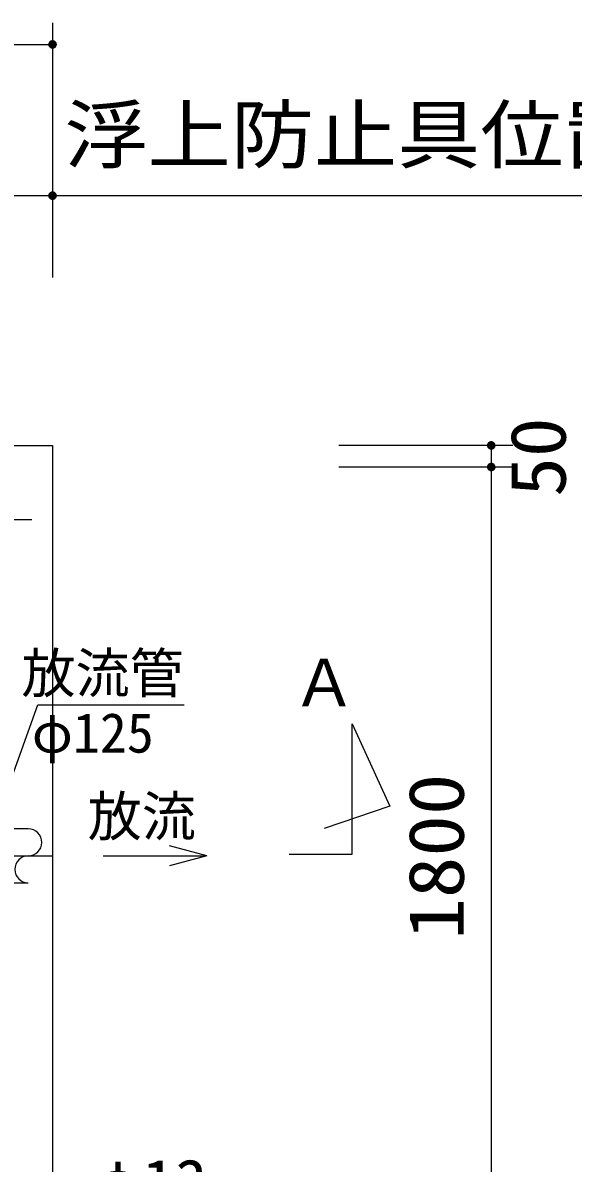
# Model space of a CAD drawing. Units: millimetres, scale not verified. Extents: x -14850 to 14850, y -10500 to 10500.
# Drawn here: x -6903 to -5630, y 1173 to 3812 of the extents above; entities that cross this region are included whole.
import ezdxf
from ezdxf.enums import TextEntityAlignment as Align

# ---------------------------------------------------------------- set-up
doc = ezdxf.new("R2010")
doc.units = ezdxf.units.MM
doc.header["$LTSCALE"] = 50
doc.linetypes.add('CHAIN1', pattern=[8, 5, -1, 1, -1])
for name, color, linetype, lineweight in [('0-0_機器', 2, 'Continuous', 25), ('0-1_空気管', 3, 'Continuous', 25), ('0-3_製作', 5, 'Continuous', 25)]:
    doc.layers.add(name, color=color, linetype=linetype, lineweight=lineweight)
doc.styles.add('ＭＳ ゴシック', font='')
doc.styles.get('ＭＳ ゴシック').set_extended_font_data('MS Gothic')

msp = doc.modelspace()

# ---------------------------------------------------------------- linework, layer by layer
at = {"layer": '0-0_機器'}
for p, q in [((-10504.5, 2834.5), (-6834.5, 2834.5)), ((-6834.5, 2834.5), (-6834.5, 934.5))]:
    msp.add_line(p, q, dxfattribs=at)
at = {"layer": '0-0_機器', "color": 3}
msp.add_lwpolyline([(-6287.14, 1888.69), (-6140.77, 1888.69), (-6140.77, 2190.19), (-6054.26, 1999.86), (-6205.66, 1947.96)], dxfattribs=at)
at = {"layer": '0-1_空気管'}
for p, q in [((-7268.72, 2662.96), (-6882.53, 2662.96)), ((-6971.9, 1947), (-6868.68, 2233.87)), ((-6868.68, 2233.87), (-6529.82, 2233.87)), ((-6890.75, 1947), (-7175.56, 1947)), ((-7175.56, 1822), (-6890.75, 1822))]:
    msp.add_line(p, q, dxfattribs=at)
at = {"layer": '0-1_空気管', "color": 4}
for p, q in [((-6477.1, 1884.5), (-6564.04, 1907.79)), ((-6717.38, 1884.5), (-6483.34, 1884.5)), ((-6477.1, 1884.5), (-6564.04, 1861.2))]:
    msp.add_line(p, q, dxfattribs=at)
at = {"layer": '0-1_空気管', "linetype": 'CHAIN1'}
msp.add_line((-10546.38, 1884.5), (-6834.5, 1884.5), dxfattribs=at)
at = {"layer": '0-1_空気管'}
for centre, start, end in [((-6890.75, 1915.75), 270, 90), ((-6890.75, 1853.25), 90, 270)]:
    msp.add_arc(centre, 31.25, start, end, dxfattribs=at)
at = {"layer": '0-3_製作', "color": 2}
for p, q in [((-6834.5, 3812.46), (-6834.5, 3222.83)), ((-10504.5, 3762.46), (-6834.5, 3762.46)), ((-8134.5, 3412.46), (-6834.5, 3412.46)), ((-6834.5, 3412.46), (-5450.27, 3412.46)), ((-5769.15, 2834.5), (-6171.96, 2834.5)), ((-5819.15, 2834.5), (-5819.15, 2784.5)), ((-5769.15, 2784.5), (-6171.96, 2784.5)), ((-5819.15, 2784.5), (-5819.15, 984.5))]:
    msp.add_line(p, q, dxfattribs=at)
at = {"layer": '0-3_製作'}
for points in [[(-6839.32, 3771.22), (-6844.5, 3762.46), (-6844.48, 3763.09)], [(-6839.32, 3771.22), (-6834.5, 3762.46), (-6844.5, 3762.46)], [(-6834.5, 3762.46), (-6844.42, 3761.21), (-6844.5, 3762.46)], [(-6839.32, 3771.22), (-6844.48, 3763.09), (-6840.38, 3770.55)], [(-6840.38, 3770.55), (-6844.48, 3763.09), (-6844.32, 3764.33)], [(-6834.5, 3762.46), (-6844.18, 3759.97), (-6844.42, 3761.21)], [(-6840.38, 3770.55), (-6844.32, 3764.33), (-6841.34, 3769.75)], [(-6841.34, 3769.75), (-6844.32, 3764.33), (-6844.01, 3765.55)], [(-6834.5, 3762.46), (-6843.8, 3758.78), (-6844.18, 3759.97)], [(-6841.34, 3769.75), (-6844.01, 3765.55), (-6842.2, 3768.83)], [(-6842.2, 3768.83), (-6844.01, 3765.55), (-6843.55, 3766.72)], [(-6834.5, 3762.46), (-6843.26, 3757.64), (-6843.8, 3758.78)], [(-6842.2, 3768.83), (-6843.55, 3766.72), (-6842.94, 3767.82)], [(-6834.5, 3762.46), (-6842.59, 3756.58), (-6843.26, 3757.64)], [(-6834.5, 3762.46), (-6841.79, 3755.61), (-6842.59, 3756.58)], [(-6834.5, 3762.46), (-6840.87, 3754.75), (-6841.79, 3755.61)], [(-6834.5, 3762.46), (-6839.86, 3754.02), (-6840.87, 3754.75)], [(-6834.5, 3762.46), (-6838.76, 3753.41), (-6839.86, 3754.02)], [(-6838.18, 3771.76), (-6834.5, 3762.46), (-6839.32, 3771.22)], [(-6834.5, 3752.46), (-6838.76, 3753.41), (-6834.5, 3762.46)], [(-6834.5, 3752.46), (-6837.59, 3752.95), (-6838.76, 3753.41)], [(-6836.98, 3772.15), (-6834.5, 3762.46), (-6838.18, 3771.76)], [(-6834.5, 3752.46), (-6836.37, 3752.64), (-6837.59, 3752.95)], [(-6835.75, 3772.38), (-6834.5, 3762.46), (-6836.98, 3772.15)], [(-6834.5, 3752.46), (-6835.13, 3752.48), (-6836.37, 3752.64)], [(-6834.5, 3772.46), (-6834.5, 3762.46), (-6835.75, 3772.38)], [(-6833.87, 3772.44), (-6834.5, 3762.46), (-6834.5, 3772.46)], [(-6832.62, 3772.28), (-6834.5, 3762.46), (-6833.87, 3772.44)], [(-6831.41, 3771.97), (-6834.5, 3762.46), (-6832.62, 3772.28)], [(-6830.24, 3771.51), (-6834.5, 3762.46), (-6831.41, 3771.97)], [(-6829.14, 3770.9), (-6834.5, 3762.46), (-6830.24, 3771.51)], [(-6829.14, 3770.9), (-6824.5, 3762.46), (-6834.5, 3762.46)], [(-6824.5, 3762.46), (-6834.5, 3752.46), (-6834.5, 3762.46)], [(-6824.5, 3762.46), (-6833.24, 3752.54), (-6834.5, 3752.46)], [(-6824.5, 3762.46), (-6832.01, 3752.77), (-6833.24, 3752.54)], [(-6824.5, 3762.46), (-6830.82, 3753.16), (-6832.01, 3752.77)], [(-6824.5, 3762.46), (-6829.68, 3753.7), (-6830.82, 3753.16)], [(-6824.5, 3762.46), (-6828.62, 3754.37), (-6829.68, 3753.7)], [(-6828.12, 3770.16), (-6824.5, 3762.46), (-6829.14, 3770.9)], [(-6824.52, 3761.83), (-6828.62, 3754.37), (-6824.5, 3762.46)], [(-6824.67, 3760.59), (-6828.62, 3754.37), (-6824.52, 3761.83)], [(-6824.67, 3760.59), (-6827.65, 3755.17), (-6828.62, 3754.37)], [(-6827.21, 3769.3), (-6824.5, 3762.46), (-6828.12, 3770.16)], [(-6824.99, 3759.37), (-6827.65, 3755.17), (-6824.67, 3760.59)], [(-6824.99, 3759.37), (-6826.79, 3756.09), (-6827.65, 3755.17)], [(-6826.41, 3768.34), (-6824.5, 3762.46), (-6827.21, 3769.3)], [(-6825.45, 3758.2), (-6826.79, 3756.09), (-6824.99, 3759.37)], [(-6825.45, 3758.2), (-6826.05, 3757.1), (-6826.79, 3756.09)], [(-6825.73, 3767.28), (-6824.5, 3762.46), (-6826.41, 3768.34)], [(-6825.2, 3766.14), (-6824.5, 3762.46), (-6825.73, 3767.28)], [(-6824.81, 3764.95), (-6824.5, 3762.46), (-6825.2, 3766.14)], [(-6824.58, 3763.71), (-6824.5, 3762.46), (-6824.81, 3764.95)], [(-6840.38, 3420.55), (-6844.5, 3412.46), (-6844.48, 3413.09)], [(-6840.38, 3420.55), (-6834.5, 3412.46), (-6844.5, 3412.46)], [(-6834.5, 3412.46), (-6844.42, 3411.21), (-6844.5, 3412.46)], [(-6840.38, 3420.55), (-6844.48, 3413.09), (-6841.34, 3419.75)], [(-6841.34, 3419.75), (-6844.48, 3413.09), (-6844.32, 3414.33)], [(-6834.5, 3412.46), (-6844.18, 3409.97), (-6844.42, 3411.21)], [(-6841.34, 3419.75), (-6844.32, 3414.33), (-6842.2, 3418.83)], [(-6842.2, 3418.83), (-6844.32, 3414.33), (-6844.01, 3415.55)], [(-6834.5, 3412.46), (-6843.8, 3408.78), (-6844.18, 3409.97)], [(-6842.2, 3418.83), (-6844.01, 3415.55), (-6842.94, 3417.82)], [(-6842.94, 3417.82), (-6844.01, 3415.55), (-6843.55, 3416.72)], [(-6834.5, 3412.46), (-6843.26, 3407.64), (-6843.8, 3408.78)], [(-6834.5, 3412.46), (-6842.59, 3406.58), (-6843.26, 3407.64)], [(-6834.5, 3412.46), (-6841.79, 3405.61), (-6842.59, 3406.58)], [(-6834.5, 3412.46), (-6840.87, 3404.75), (-6841.79, 3405.61)], [(-6834.5, 3412.46), (-6839.86, 3404.02), (-6840.87, 3404.75)], [(-6839.32, 3421.22), (-6834.5, 3412.46), (-6840.38, 3420.55)], [(-6834.5, 3412.46), (-6838.76, 3403.41), (-6839.86, 3404.02)], [(-6838.18, 3421.76), (-6834.5, 3412.46), (-6839.32, 3421.22)], [(-6834.5, 3402.46), (-6838.76, 3403.41), (-6834.5, 3412.46)], [(-6836.98, 3422.15), (-6834.5, 3412.46), (-6838.18, 3421.76)], [(-6835.75, 3422.38), (-6834.5, 3412.46), (-6836.98, 3422.15)], [(-6834.5, 3422.46), (-6834.5, 3412.46), (-6835.75, 3422.38)], [(-6833.87, 3422.44), (-6834.5, 3412.46), (-6834.5, 3422.46)], [(-6832.62, 3422.28), (-6834.5, 3412.46), (-6833.87, 3422.44)], [(-6831.41, 3421.97), (-6834.5, 3412.46), (-6832.62, 3422.28)], [(-6830.24, 3421.51), (-6834.5, 3412.46), (-6831.41, 3421.97)], [(-6829.14, 3420.9), (-6834.5, 3412.46), (-6830.24, 3421.51)], [(-6829.14, 3420.9), (-6824.5, 3412.46), (-6834.5, 3412.46)], [(-6824.5, 3412.46), (-6834.5, 3402.46), (-6834.5, 3412.46)], [(-6824.5, 3412.46), (-6833.24, 3402.54), (-6834.5, 3402.46)], [(-6824.5, 3412.46), (-6832.01, 3402.77), (-6833.24, 3402.54)], [(-6824.5, 3412.46), (-6830.82, 3403.16), (-6832.01, 3402.77)], [(-6824.5, 3412.46), (-6829.68, 3403.7), (-6830.82, 3403.16)], [(-6824.5, 3412.46), (-6828.62, 3404.37), (-6829.68, 3403.7)], [(-6828.12, 3420.16), (-6824.5, 3412.46), (-6829.14, 3420.9)], [(-6824.5, 3412.46), (-6827.65, 3405.17), (-6828.62, 3404.37)], [(-6827.21, 3419.3), (-6824.5, 3412.46), (-6828.12, 3420.16)], [(-6824.52, 3411.83), (-6827.65, 3405.17), (-6824.5, 3412.46)], [(-6824.67, 3410.59), (-6827.65, 3405.17), (-6824.52, 3411.83)], [(-6824.67, 3410.59), (-6826.79, 3406.09), (-6827.65, 3405.17)], [(-6826.41, 3418.34), (-6824.5, 3412.46), (-6827.21, 3419.3)], [(-6824.99, 3409.37), (-6826.79, 3406.09), (-6824.67, 3410.59)], [(-6824.99, 3409.37), (-6826.05, 3407.1), (-6826.79, 3406.09)], [(-6825.73, 3417.28), (-6824.5, 3412.46), (-6826.41, 3418.34)], [(-6825.45, 3408.2), (-6826.05, 3407.1), (-6824.99, 3409.37)], [(-6825.2, 3416.14), (-6824.5, 3412.46), (-6825.73, 3417.28)], [(-6824.81, 3414.95), (-6824.5, 3412.46), (-6825.2, 3416.14)], [(-6824.58, 3413.71), (-6824.5, 3412.46), (-6824.81, 3414.95)], [(-6834.5, 3402.46), (-6837.59, 3402.95), (-6838.76, 3403.41)], [(-6834.5, 3402.46), (-6836.37, 3402.64), (-6837.59, 3402.95)], [(-6834.5, 3402.46), (-6835.13, 3402.48), (-6836.37, 3402.64)], [(-5825.02, 2842.59), (-5829.15, 2834.5), (-5829.13, 2835.12)], [(-5825.02, 2842.59), (-5819.15, 2834.5), (-5829.15, 2834.5)], [(-5819.15, 2834.5), (-5829.07, 2833.24), (-5829.15, 2834.5)], [(-5825.02, 2842.59), (-5829.13, 2835.12), (-5825.99, 2841.79)], [(-5825.99, 2841.79), (-5829.13, 2835.12), (-5828.97, 2836.37)], [(-5819.15, 2834.5), (-5828.83, 2832.01), (-5829.07, 2833.24)], [(-5825.99, 2841.79), (-5828.97, 2836.37), (-5826.85, 2840.87)], [(-5826.85, 2840.87), (-5828.97, 2836.37), (-5828.66, 2837.59)], [(-5819.15, 2834.5), (-5828.44, 2830.82), (-5828.83, 2832.01)], [(-5826.85, 2840.87), (-5828.66, 2837.59), (-5827.59, 2839.85)], [(-5827.59, 2839.85), (-5828.66, 2837.59), (-5828.19, 2838.75)], [(-5819.15, 2834.5), (-5827.91, 2829.68), (-5828.44, 2830.82)], [(-5819.15, 2834.5), (-5827.24, 2828.62), (-5827.91, 2829.68)], [(-5819.15, 2834.5), (-5826.43, 2827.65), (-5827.24, 2828.62)], [(-5819.15, 2834.5), (-5825.52, 2826.79), (-5826.43, 2827.65)], [(-5819.15, 2834.5), (-5824.5, 2826.05), (-5825.52, 2826.79)], [(-5823.96, 2843.26), (-5819.15, 2834.5), (-5825.02, 2842.59)], [(-5819.15, 2834.5), (-5823.4, 2825.45), (-5824.5, 2826.05)], [(-5822.83, 2843.79), (-5819.15, 2834.5), (-5823.96, 2843.26)], [(-5819.15, 2824.5), (-5823.4, 2825.45), (-5819.15, 2834.5)], [(-5819.15, 2824.5), (-5822.24, 2824.99), (-5823.4, 2825.45)], [(-5821.63, 2844.18), (-5819.15, 2834.5), (-5822.83, 2843.79)], [(-5819.15, 2824.5), (-5821.02, 2824.67), (-5822.24, 2824.99)], [(-5820.4, 2844.42), (-5819.15, 2834.5), (-5821.63, 2844.18)], [(-5819.15, 2824.5), (-5819.77, 2824.52), (-5821.02, 2824.67)], [(-5819.15, 2844.5), (-5819.15, 2834.5), (-5820.4, 2844.42)], [(-5818.52, 2844.48), (-5819.15, 2834.5), (-5819.15, 2844.5)], [(-5817.27, 2844.32), (-5819.15, 2834.5), (-5818.52, 2844.48)], [(-5816.05, 2844.01), (-5819.15, 2834.5), (-5817.27, 2844.32)], [(-5814.89, 2843.54), (-5819.15, 2834.5), (-5816.05, 2844.01)], [(-5813.79, 2842.94), (-5819.15, 2834.5), (-5814.89, 2843.54)], [(-5813.79, 2842.94), (-5809.15, 2834.5), (-5819.15, 2834.5)], [(-5809.15, 2834.5), (-5819.15, 2824.5), (-5819.15, 2834.5)], [(-5809.15, 2834.5), (-5817.89, 2824.58), (-5819.15, 2824.5)], [(-5809.15, 2834.5), (-5816.66, 2824.81), (-5817.89, 2824.58)], [(-5809.15, 2834.5), (-5815.46, 2825.2), (-5816.66, 2824.81)], [(-5809.15, 2834.5), (-5814.33, 2825.73), (-5815.46, 2825.2)], [(-5809.15, 2834.5), (-5813.27, 2826.41), (-5814.33, 2825.73)], [(-5812.77, 2842.2), (-5809.15, 2834.5), (-5813.79, 2842.94)], [(-5809.15, 2834.5), (-5812.3, 2827.21), (-5813.27, 2826.41)], [(-5811.86, 2841.34), (-5809.15, 2834.5), (-5812.77, 2842.2)], [(-5809.16, 2833.87), (-5812.3, 2827.21), (-5809.15, 2834.5)], [(-5809.32, 2832.62), (-5812.3, 2827.21), (-5809.16, 2833.87)], [(-5809.32, 2832.62), (-5811.44, 2828.12), (-5812.3, 2827.21)], [(-5811.05, 2840.37), (-5809.15, 2834.5), (-5811.86, 2841.34)], [(-5809.63, 2831.41), (-5811.44, 2828.12), (-5809.32, 2832.62)], [(-5809.63, 2831.41), (-5810.7, 2829.14), (-5811.44, 2828.12)], [(-5810.38, 2839.31), (-5809.15, 2834.5), (-5811.05, 2840.37)], [(-5810.1, 2830.24), (-5810.7, 2829.14), (-5809.63, 2831.41)], [(-5809.85, 2838.18), (-5809.15, 2834.5), (-5810.38, 2839.31)], [(-5809.46, 2836.98), (-5809.15, 2834.5), (-5809.85, 2838.18)], [(-5809.22, 2835.75), (-5809.15, 2834.5), (-5809.46, 2836.98)], [(-5825.02, 2792.59), (-5829.15, 2784.5), (-5829.13, 2785.12)], [(-5825.02, 2792.59), (-5819.15, 2784.5), (-5829.15, 2784.5)], [(-5819.15, 2784.5), (-5829.07, 2783.24), (-5829.15, 2784.5)], [(-5825.02, 2792.59), (-5829.13, 2785.12), (-5825.99, 2791.79)], [(-5825.99, 2791.79), (-5829.13, 2785.12), (-5828.97, 2786.37)], [(-5819.15, 2784.5), (-5828.83, 2782.01), (-5829.07, 2783.24)], [(-5825.99, 2791.79), (-5828.97, 2786.37), (-5826.85, 2790.87)], [(-5826.85, 2790.87), (-5828.97, 2786.37), (-5828.66, 2787.59)], [(-5819.15, 2784.5), (-5828.44, 2780.82), (-5828.83, 2782.01)], [(-5826.85, 2790.87), (-5828.66, 2787.59), (-5827.59, 2789.85)], [(-5827.59, 2789.85), (-5828.66, 2787.59), (-5828.19, 2788.75)], [(-5819.15, 2784.5), (-5827.91, 2779.68), (-5828.44, 2780.82)], [(-5819.15, 2784.5), (-5827.24, 2778.62), (-5827.91, 2779.68)], [(-5819.15, 2784.5), (-5826.43, 2777.65), (-5827.24, 2778.62)], [(-5819.15, 2784.5), (-5825.52, 2776.79), (-5826.43, 2777.65)], [(-5819.15, 2784.5), (-5824.5, 2776.05), (-5825.52, 2776.79)], [(-5823.96, 2793.26), (-5819.15, 2784.5), (-5825.02, 2792.59)], [(-5819.15, 2784.5), (-5823.4, 2775.45), (-5824.5, 2776.05)], [(-5822.83, 2793.79), (-5819.15, 2784.5), (-5823.96, 2793.26)], [(-5819.15, 2774.5), (-5823.4, 2775.45), (-5819.15, 2784.5)], [(-5819.15, 2774.5), (-5822.24, 2774.99), (-5823.4, 2775.45)], [(-5821.63, 2794.18), (-5819.15, 2784.5), (-5822.83, 2793.79)], [(-5819.15, 2774.5), (-5821.02, 2774.67), (-5822.24, 2774.99)], [(-5820.4, 2794.42), (-5819.15, 2784.5), (-5821.63, 2794.18)], [(-5819.15, 2774.5), (-5819.77, 2774.52), (-5821.02, 2774.67)], [(-5819.15, 2794.5), (-5819.15, 2784.5), (-5820.4, 2794.42)], [(-5818.52, 2794.48), (-5819.15, 2784.5), (-5819.15, 2794.5)], [(-5817.27, 2794.32), (-5819.15, 2784.5), (-5818.52, 2794.48)], [(-5816.05, 2794.01), (-5819.15, 2784.5), (-5817.27, 2794.32)], [(-5814.89, 2793.54), (-5819.15, 2784.5), (-5816.05, 2794.01)], [(-5813.79, 2792.94), (-5819.15, 2784.5), (-5814.89, 2793.54)], [(-5813.79, 2792.94), (-5809.15, 2784.5), (-5819.15, 2784.5)], [(-5809.15, 2784.5), (-5819.15, 2774.5), (-5819.15, 2784.5)], [(-5809.15, 2784.5), (-5817.89, 2774.58), (-5819.15, 2774.5)], [(-5809.15, 2784.5), (-5816.66, 2774.81), (-5817.89, 2774.58)], [(-5809.15, 2784.5), (-5815.46, 2775.2), (-5816.66, 2774.81)], [(-5809.15, 2784.5), (-5814.33, 2775.73), (-5815.46, 2775.2)], [(-5809.15, 2784.5), (-5813.27, 2776.41), (-5814.33, 2775.73)], [(-5812.77, 2792.2), (-5809.15, 2784.5), (-5813.79, 2792.94)], [(-5809.15, 2784.5), (-5812.3, 2777.21), (-5813.27, 2776.41)], [(-5811.86, 2791.34), (-5809.15, 2784.5), (-5812.77, 2792.2)], [(-5809.16, 2783.87), (-5812.3, 2777.21), (-5809.15, 2784.5)], [(-5809.32, 2782.62), (-5812.3, 2777.21), (-5809.16, 2783.87)], [(-5809.32, 2782.62), (-5811.44, 2778.12), (-5812.3, 2777.21)], [(-5811.05, 2790.37), (-5809.15, 2784.5), (-5811.86, 2791.34)], [(-5809.63, 2781.41), (-5811.44, 2778.12), (-5809.32, 2782.62)], [(-5809.63, 2781.41), (-5810.7, 2779.14), (-5811.44, 2778.12)], [(-5810.38, 2789.31), (-5809.15, 2784.5), (-5811.05, 2790.37)], [(-5810.1, 2780.24), (-5810.7, 2779.14), (-5809.63, 2781.41)], [(-5809.85, 2788.18), (-5809.15, 2784.5), (-5810.38, 2789.31)], [(-5809.46, 2786.98), (-5809.15, 2784.5), (-5809.85, 2788.18)], [(-5809.22, 2785.75), (-5809.15, 2784.5), (-5809.46, 2786.98)]]:
    msp.add_solid(points, dxfattribs=at)

# ---------------------------------------------------------------- texts
at = {"layer": '0-0_機器', "color": 4, "style": 'ＭＳ ゴシック'}
msp.add_text('Ａ', height=110, dxfattribs=at).set_placement((-6280.74, 2197.59), align=Align.BOTTOM_LEFT)
at = {"layer": '0-1_空気管', "color": 4, "style": 'ＭＳ ゴシック'}
for s, p in [('放流管', (-6906.38, 2234.19)), ('φ125', (-6882.35, 2096.01)), ('放流', (-6753.07, 1902.92))]:
    msp.add_text(s, height=91.79, dxfattribs=at).set_placement(p, align=Align.BOTTOM_LEFT)
at = {"layer": '0-3_製作', "color": 4, "style": 'ＭＳ ゴシック', "width": 1.1}
msp.add_text('浮上防止具位置', height=128.3, dxfattribs=at).set_placement((-6807.04, 3450.73), align=Align.BOTTOM_LEFT)
at = {"layer": '0-3_製作', "color": 4, "style": 'ＭＳ ゴシック'}
for s, width, p in [('50', 1.05, (-5608.36, 2715.75)), ('1800', 1.1, (-5844.15, 1690.75))]:
    msp.add_text(s, height=128.4, rotation=90, dxfattribs=dict(at, width=width)).set_placement(p, align=Align.BOTTOM_LEFT)
msp.add_text('φ13', height=110, dxfattribs=at).set_placement((-6739.98, 1039.63), align=Align.BOTTOM_LEFT)

doc.saveas('drawing.dxf')
